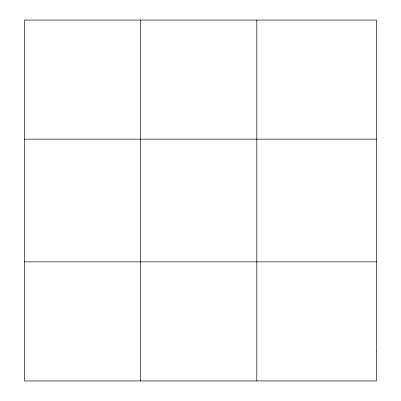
<?xml version="1.0" encoding="UTF-8"?>
<svg xmlns="http://www.w3.org/2000/svg" width="401" height="401" viewBox="0 0 401 401"><rect width="100%" height="100%" fill="white"/><g stroke="black" fill="none" stroke-linecap="round" stroke-linejoin="round"><path stroke-width="0.6" d="M140.656 380.95L140.656 20.05M256.825 380.95L256.825 20.05M24.481 139.147L376.519 139.147M24.481 261.853L376.519 261.853M376.519 351.176L376.519 380.95L24.481 380.95L24.481 20.05L376.519 20.05L376.519 351.176"/></g></svg>
